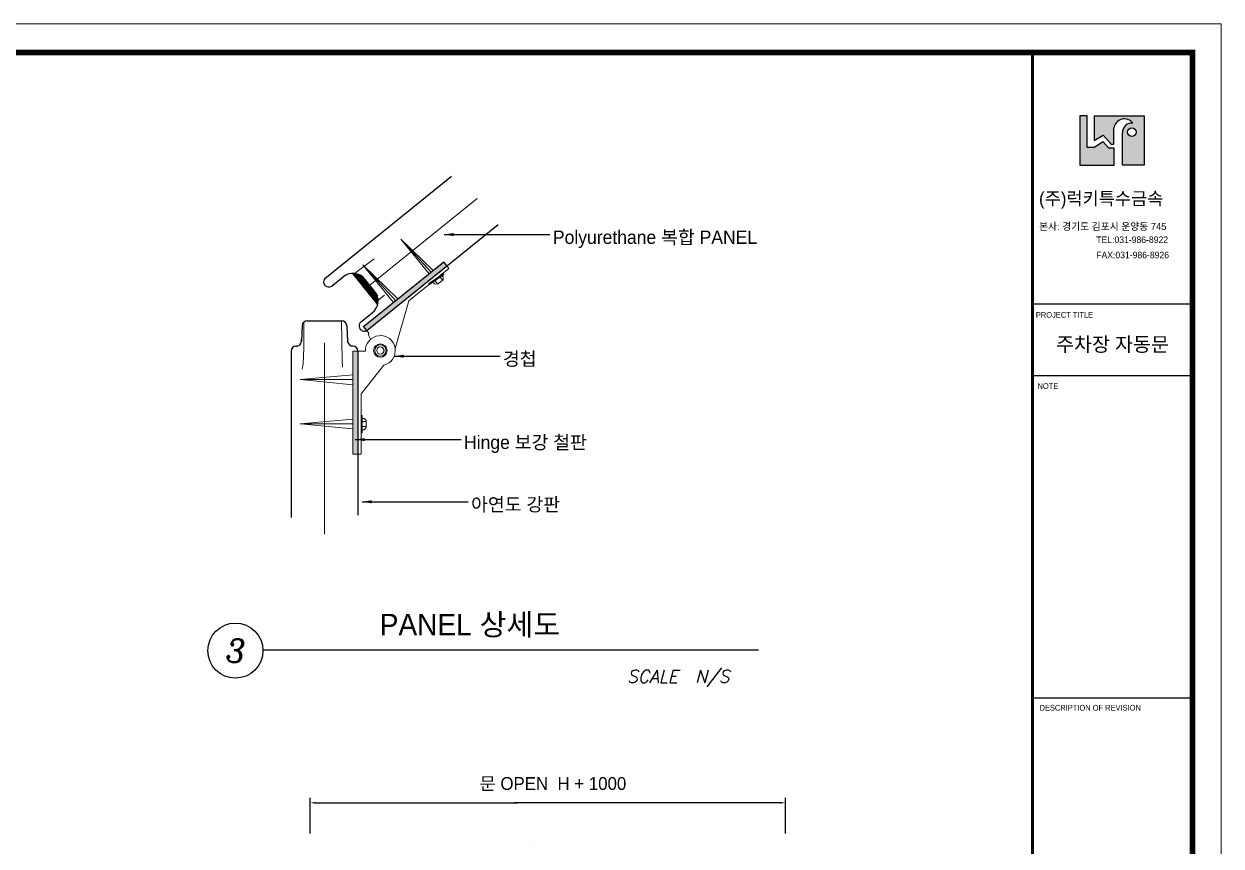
# Model space of a CAD drawing. Header units: millimetres. Extents: x 37414 to 54689, y 15261 to 27488.
# Drawn here: x 45759 to 54689, y 21359 to 27488 of the extents above; entities that cross this region are included whole.
import ezdxf
from ezdxf.enums import TextEntityAlignment as Align

# ---------------------------------------------------------------- set-up
doc = ezdxf.new("R2010")
doc.units = ezdxf.units.MM
doc.layers.get('0').update_dxf_attribs({"lineweight": 13})
for name, color, linetype in [('BORDER', 2, 'Continuous'), ('DIM', 7, 'Continuous'), ('FORM', 7, 'Continuous'), ('TEXT', 1, 'Continuous')]:
    doc.layers.add(name, color=color, linetype=linetype)
doc.layers.add('벽', color=7, linetype='Continuous', lineweight=13)
doc.layers.add('치수', color=7, linetype='Continuous', lineweight=13)
doc.styles.add('ITALICC', font='italicc', dxfattribs={"height": 138.122195})
doc.styles.add('JUHS', font='Gulim.ttf')
doc.styles.get("Standard").update_dxf_attribs({"font": 'Gulim.ttf'})
doc.linetypes.add('BATTING', pattern='A,0.00254,-2.54,[134,ltypeshp.shx,S=2.54,R=0,X=-2.54,Y=0],-5.08,[134,ltypeshp.shx,S=2.54,R=180,X=2.54,Y=0],-2.54', length=10.16254)
doc.linetypes.add('ZIGZAG', pattern='A,0.00254,-5.08,[131,ltypeshp.shx,S=5.08,R=0,X=-5.08,Y=0],-10.16,[131,ltypeshp.shx,S=5.08,R=180,X=5.08,Y=0],-5.08', length=20.32254)
doc.dimstyles.new('ISO-25', dxfattribs={"dimtxt": 2.5, "dimasz": 2.5, "dimexe": 1.25, "dimexo": 0.625, "dimtad": 1, "dimtxsty": 'Standard', "dimcen": 2.5, "dimadec": 0, "dimazin": 0, "dimtfac": 1, "dimtmove": 0, "dimatfit": 3, "dimfxl": 0, "dimarcsym": 0})

msp = doc.modelspace()

# ---------------------------------------------------------------- hatches: boundary and pattern name
at = {"layer": 'DIM'}
h = msp.add_hatch(color=1, dxfattribs=at)
h.paths.add_polyline_path([(53743.5, 26803.4), (53743.5, 26618.5), (53809.6, 26660.3), (53870.3, 26592.4), (53889.7, 26592.4), (53889.7, 26711.5, -0.675771), (54031.8, 26748, 0.502535), (53954.5, 26675.9), (53954.5, 26434.6), (54115.5, 26434.6), (54115.5, 26803.4)])
h.paths.add_polyline_path([(54055.2, 26681.6, -1), (53991.3, 26681.6, -1)], flags=16)
h.paths.add_polyline_path([(53891.8, 26434.6), (53891.8, 26561), (53852.1, 26561), (53809.9, 26608.2), (53743.4, 26566.2), (53690, 26566.2), (53690, 26802.3), (53635.7, 26802.3), (53635.7, 26434.6)])
at = {"layer": '치수', "lineweight": 9}
h = msp.add_hatch(color=178, dxfattribs=at)
h.set_gradient(color1=(0, 0, 36), one_color=1, tint=1)
h.paths.add_polyline_path([(48914, 25683.8), (48889.9, 25713.7), (48291.8, 25231.9), (48315.9, 25202)])
h = msp.add_hatch(color=178, dxfattribs=at)
h.set_gradient(color1=(0, 0, 36), one_color=1, tint=1)
h.paths.add_polyline_path([(48211.7, 24280.1), (48250.1, 24280.1), (48250.1, 25048.1), (48211.7, 25048.1)])

# ---------------------------------------------------------------- linework, layer by layer
at = {"color": 251}
for p, q in [((37414.4, 27488.3), (54689.1, 27488.3)), ((54689.1, 27488.3), (54689.1, 15261.4))]:
    msp.add_line(p, q, dxfattribs=at)
at = {"layer": 'BORDER', "color": 4}
msp.add_line((47541.8, 22822), (51237.9, 22822), dxfattribs=at)
at = {"layer": 'BORDER', "color": 1}
for p, q in [((47893.3, 21451.5), (47893.3, 21718.7)), ((51440.4, 21452), (51440.4, 21719.1)), ((47932.1, 21681.2), (49440, 21681.2)), ((51410.7, 21681.3), (49416.1, 21681.3))]:
    msp.add_line(p, q, dxfattribs=at)
at = {"layer": 'BORDER', "color": 4}
msp.add_circle((47336.2, 22816), 205.6, dxfattribs=at)
at = {"layer": 'BORDER', "color": 1}
for points in [[(47932.1, 21687.7), (47932.1, 21674.8), (47893.3, 21681.2)], [(51401.6, 21687.8), (51401.6, 21674.8), (51440.4, 21681.3)]]:
    msp.add_solid(points, dxfattribs=at)
at = {"layer": 'DIM', "color": 1}
for p, q in [((53635.7, 26802.3), (53635.7, 26434.6)), ((53690, 26802.3), (53635.7, 26802.3)), ((53690, 26566.2), (53690, 26802.3)), ((53743.5, 26803.4), (53743.5, 26618.5)), ((53743.5, 26803.4), (54115.5, 26803.4)), ((54115.5, 26803.4), (54115.5, 26434.6)), ((53889.7, 26592.4), (53889.7, 26711.5)), ((53743.5, 26618.5), (53809.6, 26660.3)), ((53809.6, 26660.3), (53870.3, 26592.4)), ((53954.5, 26434.6), (53954.5, 26675.9)), ((53743.4, 26566.2), (53690, 26566.2)), ((53809.9, 26608.2), (53743.4, 26566.2)), ((53852.1, 26561), (53809.9, 26608.2)), ((53891.8, 26561), (53852.1, 26561)), ((53870.3, 26592.4), (53889.7, 26592.4)), ((53891.8, 26434.6), (53891.8, 26561)), ((53635.7, 26434.6), (53891.8, 26434.6)), ((54115.5, 26434.6), (53954.5, 26434.6))]:
    msp.add_line(p, q, dxfattribs=at)
msp.add_circle((54023.2, 26681.6), 31.9, dxfattribs=at)
for centre, radius, start, end in [((53968.1, 26701.2), 79.1, 36.32495, 172.5237), ((54020, 26683.2), 65.9, 79.61927, 186.34372)]:
    msp.add_arc(centre, radius, start, end, dxfattribs=at)
at = {"layer": 'FORM'}
for p, q in [((54475.7, 25398.1), (53282.9, 25398.1)), ((54475.7, 24865.7), (53282.9, 24865.7)), ((54475.7, 22461.1), (53282.9, 22461.1))]:
    msp.add_line(p, q, dxfattribs=at)
at = {"layer": 'FORM', "const_width": 42.6}
msp.add_lwpolyline([(37627.8, 27274.8), (54475.7, 27274.8), (54475.7, 15474.9), (37627.8, 15474.9)], close=True, dxfattribs=at)
at = {"layer": 'FORM', "const_width": 21.3}
msp.add_lwpolyline([(53282.9, 15474.9), (53282.9, 27274.8)], dxfattribs=at)
at = {"layer": '치수', "lineweight": 25}
for p, q in [((48002.8, 25590.7), (48948.9, 26353)), ((48315.9, 25202), (49296.9, 25992.3)), ((48291.8, 25231.9), (48889.9, 25713.7)), ((48914, 25683.8), (48889.9, 25713.7)), ((48050.9, 25530.9), (48140.7, 25603.2)), ((48208.9, 25628.6), (48396.8, 25395.4)), ((48218.9, 25628.5), (48398.9, 25405.1)), ((48229.6, 25627.5), (48400.1, 25415.8)), ((48241.3, 25625.1), (48400.3, 25427.8)), ((48241.3, 25625.1), (48400.3, 25427.8)), ((48254.6, 25620.9), (48399, 25441.7)), ((48270.7, 25613.1), (48394.9, 25459)), ((47872.6, 25275.9), (48127.8, 25275.9)), ((48267.8, 25261.8), (48357.5, 25334.1)), ((47834.2, 25239.3), (47828.7, 25123)), ((48166.2, 25239.7), (48173.4, 25117.8)), ((48315.9, 25202), (48291.8, 25231.9)), ((47751, 25048.1), (47751, 23808)), ((47798, 25086.5), (47789.4, 25086.5)), ((48250.1, 25048.1), (48250.1, 23826.9))]:
    msp.add_line(p, q, dxfattribs=at)
at = {"layer": '치수', "linetype": 'BATTING', "lineweight": 9, "ltscale": 20}
for p, q in [((48338.8, 25540.9), (49140.6, 26186.3)), ((48000.2, 25111), (48000.2, 23683.1))]:
    msp.add_line(p, q, dxfattribs=at)
at = {"layer": '치수', "color": 1, "linetype": 'ZIGZAG', "lineweight": 9}
for p, q in [((48796.3, 25638.3), (48571.1, 25882.6)), ((48531.7, 25425.1), (48286.5, 25691.1)), ((48211.7, 24837.5), (47818.4, 24837.5)), ((48211.7, 24835.3), (47818.4, 24837.5)), ((48211.7, 24505.7), (47818.4, 24507.9))]:
    msp.add_line(p, q, dxfattribs=at)
at = {"layer": '치수', "lineweight": 9}
for p, q in [((48781.2, 25626.1), (48571.1, 25882.6)), ((48571.1, 25882.6), (48811.5, 25650.6)), ((48515.3, 25411.9), (48286.5, 25691.1)), ((48286.5, 25691.1), (48548.3, 25438.5)), ((48629.4, 25425), (48928.5, 25665.9)), ((48914, 25683.8), (48928.5, 25665.9)), ((48302.6, 25585.8), (48374.9, 25496)), ((48820.8, 25549.5), (48805.1, 25566.5)), ((48820.8, 25549.5), (48805.1, 25566.5)), ((48820.8, 25549.5), (48805.1, 25566.5)), ((48820.8, 25549.5), (48843.1, 25547.8)), ((48821.1, 25577.4), (48847.2, 25549.1)), ((48843.1, 25547.8), (48885.1, 25581.6)), ((48855, 25608.6), (48881.1, 25580.3)), ((48886.7, 25602.6), (48871, 25619.6)), ((48886.7, 25602.6), (48885.1, 25581.6)), ((48528.1, 25067.9), (48629.4, 25425)), ((48315.9, 25202), (48330.4, 25184)), ((48318.3, 25199.1), (48330.4, 25184)), ((48344.2, 25137.2), (48333.5, 25158.7)), ((48211.7, 25086.5), (48211.7, 25087.1)), ((48211.7, 25048.1), (48211.7, 24280.1)), ((48211.7, 25048.1), (48250.1, 25048.1)), ((48250.1, 25048.1), (48273.2, 25048.1)), ((48273.2, 25048.1), (48306, 25048.1)), ((48442.4, 24944.4), (48273.2, 24730.6)), ((47818.4, 24837.5), (48211.7, 24871.9)), ((47818.4, 24837.5), (48211.7, 24798.8)), ((48273.2, 24730.6), (48273.2, 24280.1)), ((47818.4, 24507.9), (48211.7, 24542.2)), ((47818.4, 24507.9), (48211.7, 24469.2)), ((48296.2, 24547.5), (48273.2, 24547.6)), ((48273.2, 24524.6), (48311.6, 24524.6)), ((48273.2, 24486.2), (48311.6, 24486.2)), ((48296.2, 24547.5), (48311.6, 24532)), ((48296.2, 24463), (48311.6, 24478.3)), ((48311.6, 24532), (48311.6, 24478.3)), ((48296.2, 24463), (48273.2, 24463.1)), ((48211.7, 24280.1), (48250.1, 24280.1)), ((48250.1, 24280.1), (48273.2, 24280.1))]:
    msp.add_line(p, q, dxfattribs=at)
at = {"layer": '치수', "lineweight": 20}
for p, q in [((48225.3, 25628), (48371.4, 25736.7)), ((48400.3, 25427.8), (48448.6, 25467.3)), ((48127.8, 25275.9), (48133.3, 24976.3)), ((47846.1, 25265.2), (47846.1, 25076.2)), ((47846.1, 25076.2), (47841.5, 24953.3)), ((47841.5, 24953.3), (47833.8, 24914.9)), ((48133.3, 24976.3), (48134.2, 24930.1))]:
    msp.add_line(p, q, dxfattribs=at)
at = {"layer": '치수', "lineweight": 9}
for points in [[(48887.4, 25626.3), (48891.8, 25620), (48784.5, 25545.5), (48780.1, 25551.9)], [(48273.2, 24569.3), (48280.9, 24569.3), (48280.9, 24438.7), (48273.2, 24438.7)]]:
    msp.add_lwpolyline(points, close=True, dxfattribs=at)
for centre, radius in [((48417.5, 25053.1), 50.1), ((48417.5, 25053.1), 42.4), ((48417.5, 25053.1), 27.1), ((49562.6, 21364.2), 5.144878968614994e-12)]:
    msp.add_circle(centre, radius, dxfattribs=at)
at = {"layer": '치수', "lineweight": 25}
for centre, radius, start, end in [((48033.5, 25566.2), 39.3, 141.35554, 321.35554), ((48212.9, 25513.5), 115.2, 38.85531, 128.85531), ((48285.2, 25423.8), 115.2, 308.85531, 38.85531), ((47872.6, 25237.5), 38.4, 90, 177.2553), ((48127.8, 25237.5), 38.4, 3.38758, 90), ((48298.5, 25237.2), 39.3, 141.35554, 321.35554), ((47789.4, 25124.9), 39.3, 261.09956, 12.71108), ((48211.8, 25126.5), 39.3, 192.71108, 269.95467), ((47789.4, 25048.1), 38.4, 90, 180), ((48211.7, 25048.1), 38.4, 0, 90)]:
    msp.add_arc(centre, radius, start, end, dxfattribs=at)
at = {"layer": '치수', "lineweight": 9}
for centre, radius, start, end in [((48417.5, 25053.1), 111.6, 282.93066, 182.56522), ((48367.9, 25175.8), 38.4, 167.62554, 206.39577), ((48417.5, 25053.1), 27.1, 282.93066, 182.56522)]:
    msp.add_arc(centre, radius, start, end, dxfattribs=at)

# ---------------------------------------------------------------- texts
at = {"color": 7, "linetype": 'ByBlock'}
for s, height, p in [('(주)럭키특수금속', 96.06, (53331.3, 26138.8)), ('본사: 경기도 김포시 운양동 745', 53.367, (53331.3, 25951.7)), ('TEL:031-986-8922', 49.098, (53758.3, 25854.8)), ('FAX:031-986-8926', 49.098, (53758.3, 25740.8))]:
    msp.add_text(s, height=height, dxfattribs=at).set_placement(p)
at = {"layer": 'BORDER', "color": 4}
msp.add_text('PANEL 상세도', height=160, dxfattribs=at).set_placement((48412.9, 22930.2))
at = {"layer": 'BORDER', "color": 4, "style": 'ITALICC'}
for s, height, p in [('3', 171.5, (47261.8, 22729.8)), ('SCALE  N/S', 93.26, (50258.2, 22576.6))]:
    msp.add_text(s, height=height, dxfattribs=at).set_placement(p)
at = {"layer": 'FORM', "style": 'JUHS'}
for s, height, p in [('PROJECT TITLE', 42.599, (53307.6, 25298)), ('NOTE', 42.6, (53320.1, 24766.9)), ('DESCRIPTION OF REVISION', 42.599, (53335.4, 22368.9))]:
    msp.add_text(s, height=height, dxfattribs=at).set_placement(p)
at = {"layer": 'TEXT', "color": 4, "style": 'JUHS'}
msp.add_text('주차장 자동문', height=106.5, dxfattribs=at).set_placement((53879.3, 25046.5), align=Align.CENTER)
at = {"layer": '벽', "lineweight": 9, "insert": (49157.8, 21873), "char_height": 96, "width": 3254.4, "attachment_point": 1}
msp.add_mtext('문 OPEN  H + 1000', dxfattribs=at)
at = {"layer": '치수', "lineweight": 9, "char_height": 100, "width": 2073.787, "attachment_point": 1}
for s, insert in [('Polyurethane 복합 PANEL', (49704.6, 25948.2)), ('경첩', (49332.1, 25041)), ('Hinge 보강 철판', (49041.6, 24419.3)), ('아연도 강판', (49094.2, 23955.9))]:
    msp.add_mtext(s, dxfattribs=dict(at, insert=insert))

# ---------------------------------------------------------------- leaders
at = {"layer": '치수', "lineweight": 9, "annotation_type": 0, "has_hookline": 1, "hookline_direction": 0}
for points, text_width in [([(48893.2, 25918), (49682.8, 25918)], 1601.7), ([(48520.7, 25010.8), (49310.2, 25010.8)], 233.4), ([(48230.2, 24389), (49019.7, 24389)], 983.6), ([(48282.8, 23925.7), (49072.3, 23925.7)], 698.9)]:
    msp.add_leader(points, dimstyle='ISO-25', override={"dimscale": 35, "dimtxt": 2.7, "dimasz": 2, "dimgap": 0.625, "dimtad": 0, "dimcen": 3, "dimclrt": 256}, dxfattribs=dict(at, text_width=text_width))

doc.saveas('drawing.dxf')
